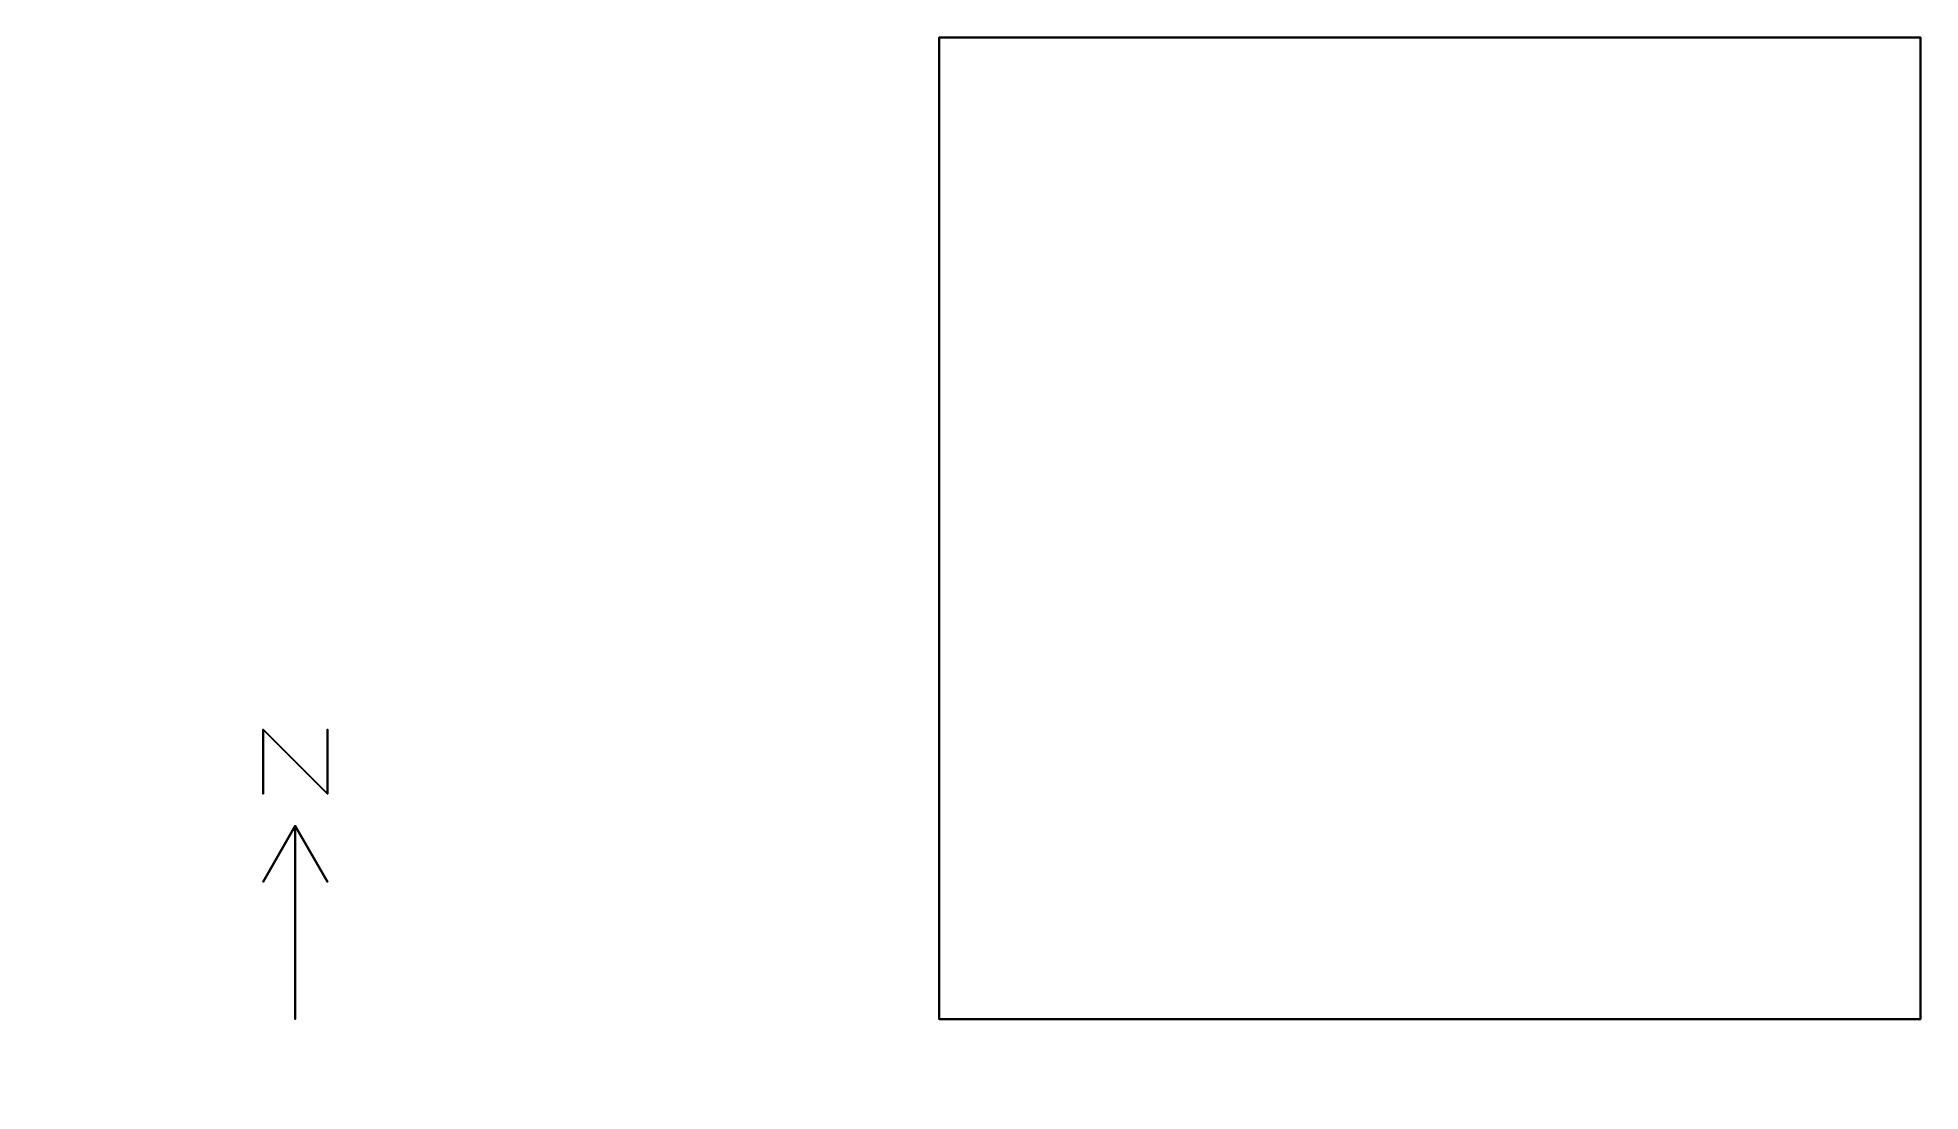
# Model space of a CAD drawing. Header units: metres. Extents: x -14 to 15.2, y -1.1 to 15.2.
import ezdxf

# ---------------------------------------------------------------- set-up
doc = ezdxf.new("R2010")
doc.units = ezdxf.units.M

msp = doc.modelspace()

# ---------------------------------------------------------------- linework, layer by layer
at = {"layer": '1', "color": 3}
for points in [[(-10.5, 4.5, 0.1), (-10.5, 4.5), (-10.5, 3.5), (-10.5, 3.5, 0.1)], [(-10.5, 4.5, 0.1), (-10.5, 4.5), (-9.5, 3.5), (-9.5, 3.5, 0.1)], [(-9.5, 4.5, 0.1), (-9.5, 4.5), (-9.5, 3.5), (-9.5, 3.5, 0.1)], [(-10, 3, 0.1), (-10, 3), (-10.5, 2.13397), (-10.5, 2.13397, 0.1)], [(-10, 3, 0.1), (-10, 3), (-10, 0), (-10, 0, 0.1)], [(-10, 3, 0.1), (-10, 3), (-9.5, 2.13397), (-9.5, 2.13397, 0.1)]]:
    msp.add_3dface(points, dxfattribs=at)
at = {"layer": 'ZONE_ONE_1', "color": 43}
msp.add_polyline3d([(0, 0, 4.572), (0, 0, 0), (15.24, 0, 0), (15.24, 0, 4.572)], close=True, dxfattribs=at)
at = {"layer": 'ZONE_ONE_2', "color": 143}
msp.add_polyline3d([(0.548, 0, 2.5), (0.548, 0, 0.5), (5.548, 0, 0.5), (5.548, 0, 2.5)], close=True, dxfattribs=at)
at = {"layer": 'ZONE_ONE_3', "color": 43}
msp.add_polyline3d([(15.24, 0, 4.572), (15.24, 0, 0), (15.24, 15.24, 0), (15.24, 15.24, 4.572)], close=True, dxfattribs=at)
at = {"layer": 'ZONE_ONE_4', "color": 43}
msp.add_polyline3d([(15.24, 15.24, 4.572), (15.24, 15.24, 0), (0, 15.24, 0), (0, 15.24, 4.572)], close=True, dxfattribs=at)
at = {"layer": 'ZONE_ONE_5', "color": 43}
msp.add_polyline3d([(0, 15.24, 4.572), (0, 15.24, 0), (0, 0, 0), (0, 0, 4.572)], close=True, dxfattribs=at)
at = {"layer": 'ZONE_ONE_6', "color": 8}
msp.add_polyline3d([(15.24, 0, 0), (0, 0, 0), (0, 15.24, 0), (15.24, 15.24, 0)], close=True, dxfattribs=at)
at = {"layer": 'ZONE_ONE_7', "color": 15}
msp.add_polyline3d([(0, 15.24, 4.572), (0, 0, 4.572), (15.24, 0, 4.572), (15.24, 15.24, 4.572)], close=True, dxfattribs=at)

doc.saveas('drawing.dxf')
